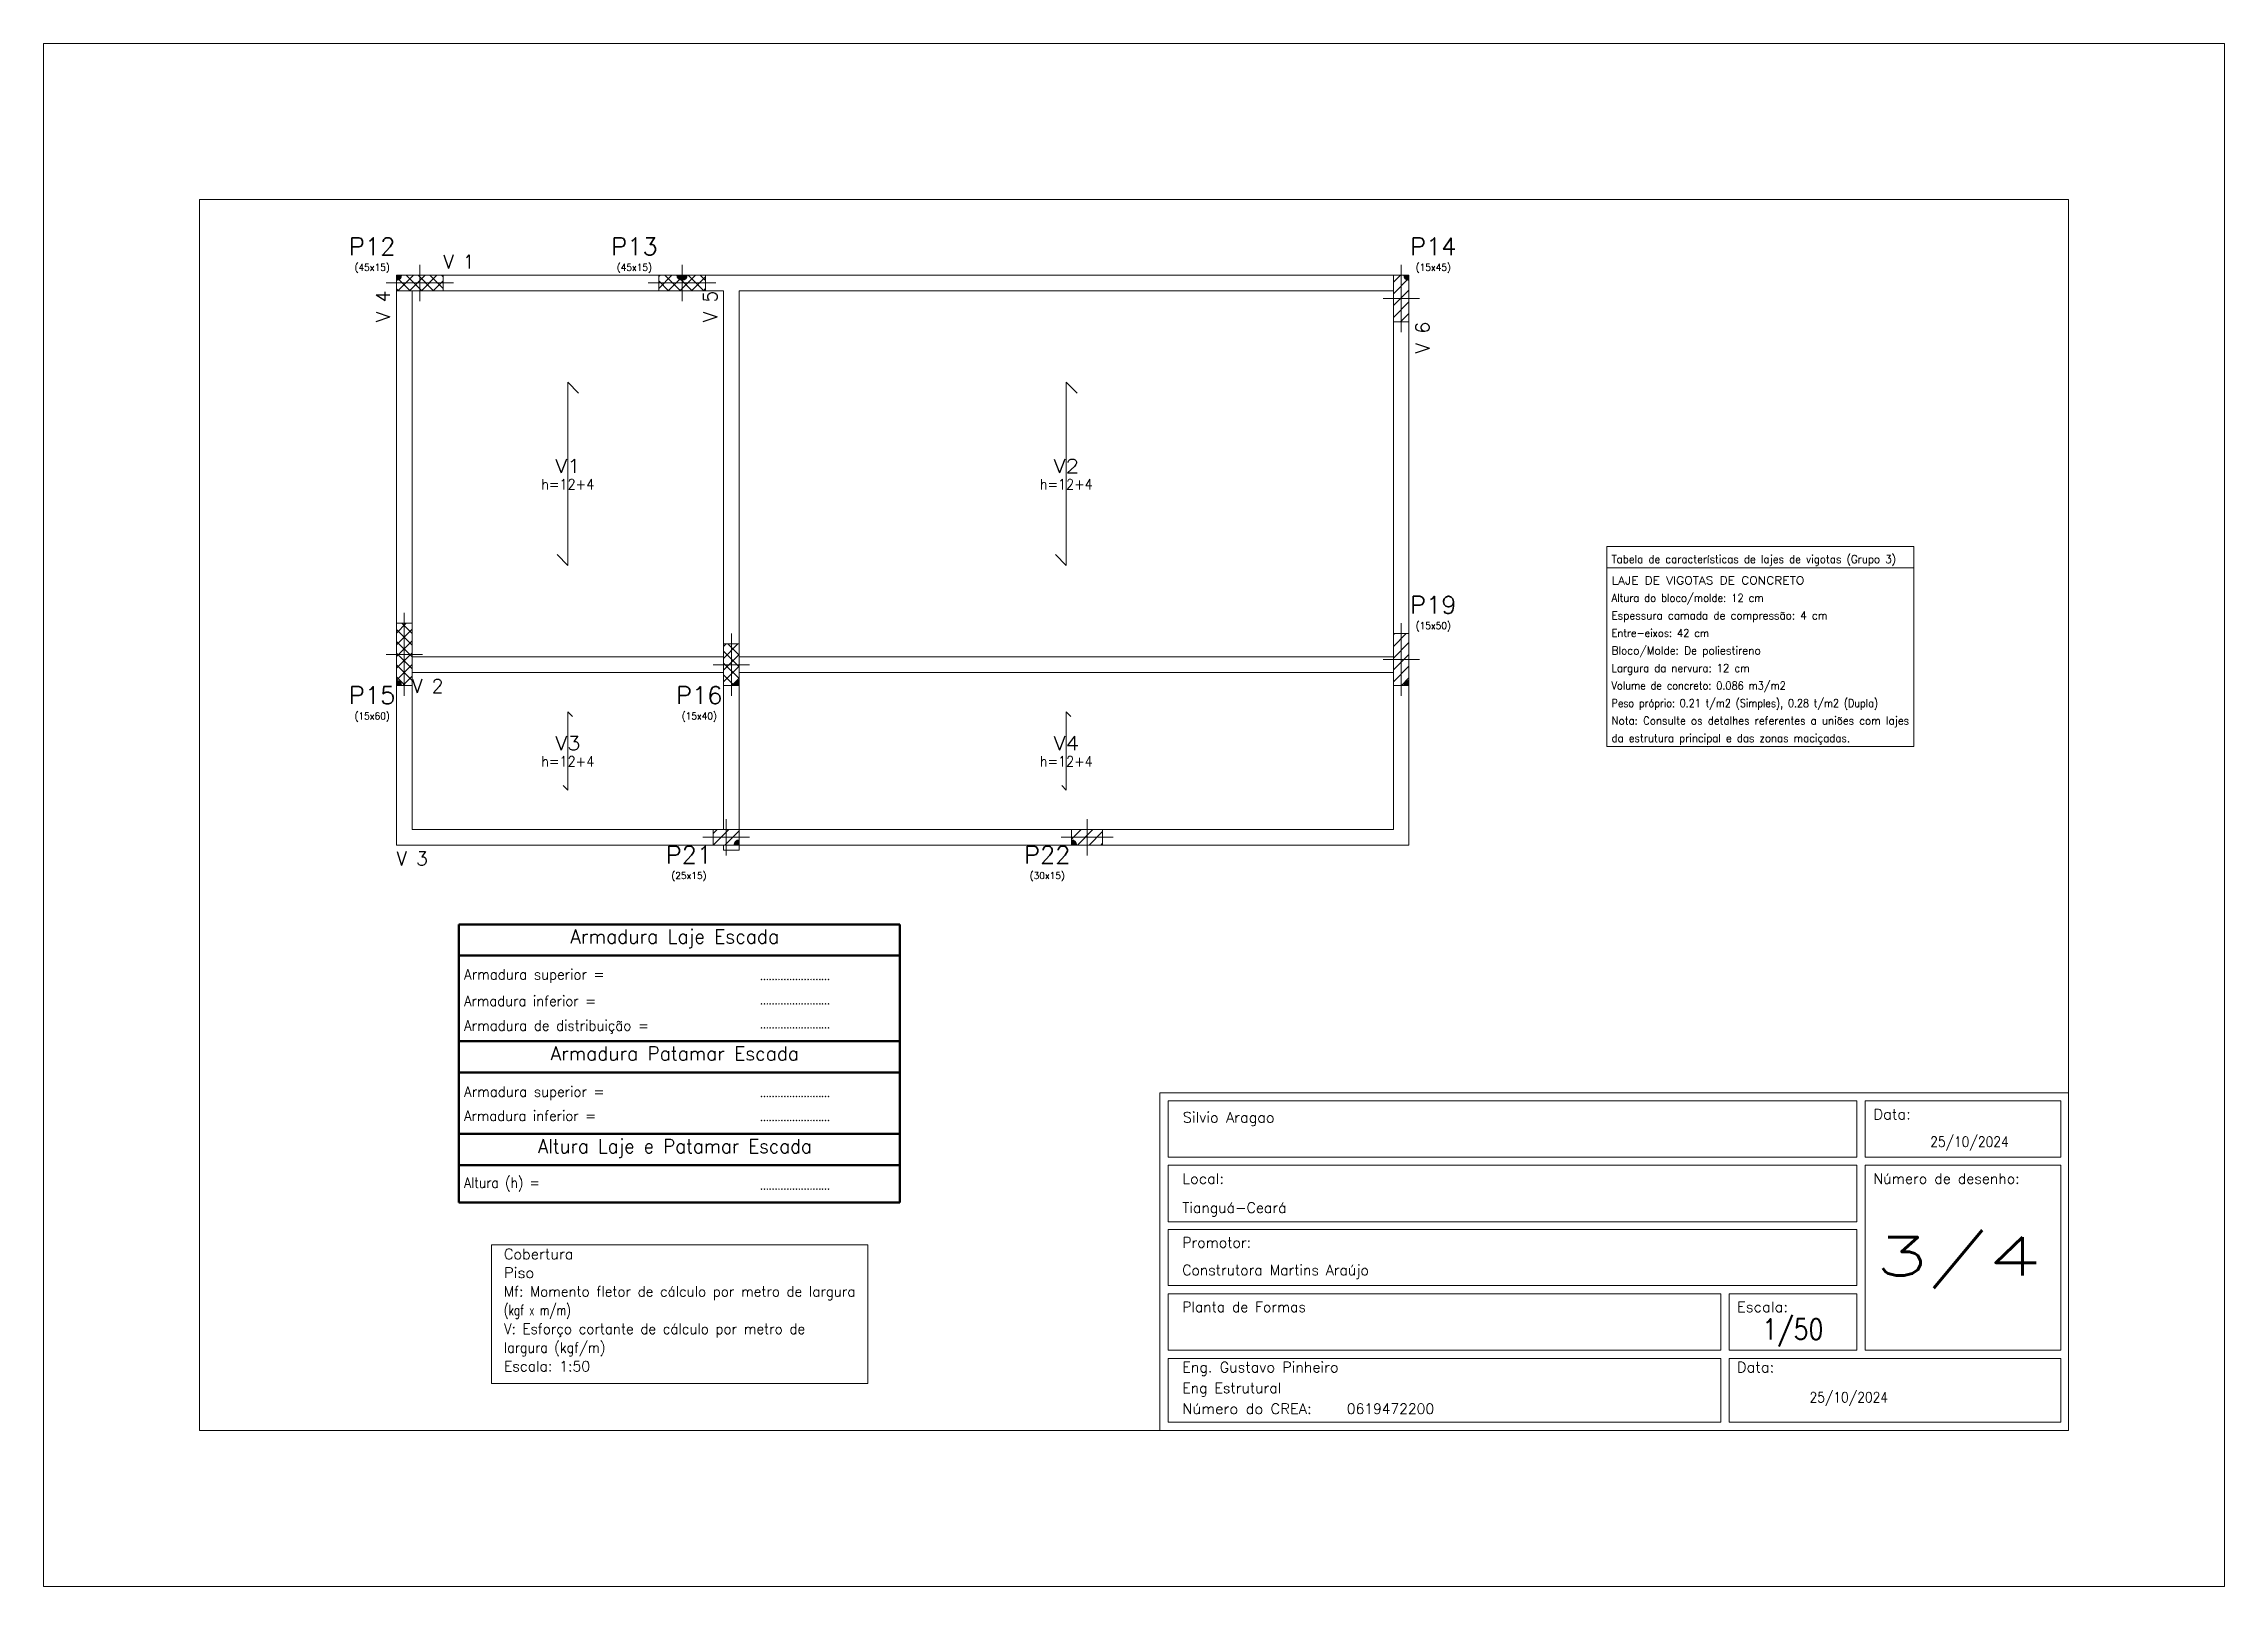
# Model space of a CAD drawing. Header units: millimetres. Extents: x 0 to 42, y 0 to 29.7.
import ezdxf
from ezdxf.enums import TextEntityAlignment as Align

# ---------------------------------------------------------------- set-up
doc = ezdxf.new("R2010")
doc.units = ezdxf.units.MM
for name, color, linetype, lineweight in [('0-CYPE1', 2, 'Continuous', 18), ('0-CYPE2', 4, 'Continuous', 35), ('0-CYPE3', 5, 'Continuous', 50), ('CYPE', 7, 'Continuous', 0), ('LJ_SIMB_VIG', 7, 'Continuous', 9), ('PA_NUM_ALTUR', 7, 'Continuous', 9), ('PILAR_BETAO', 2, 'Continuous', 20), ('PILAR_DIM', 4, 'Continuous', 20), ('PILAR_EIXOS', 1, 'Continuous', 0), ('PILAR_HACH', 4, 'Continuous', 0), ('PILAR_REF', 3, 'Continuous', 20), ('PONTO_FIXO', 1, 'Continuous', 0), ('QUAD_BORDA', 1, 'Continuous', 20), ('QUAD_LIMITES', 2, 'Continuous', 0), ('TAB_CAR_LAJES', 7, 'Continuous', 0), ('TABELAS', 1, 'Continuous', 9), ('VIG_FACES', 5, 'Continuous', 9), ('VIG_REF_VIGAS', 3, 'Continuous', 15)]:
    doc.layers.add(name, color=color, linetype=linetype, lineweight=lineweight)
doc.styles.add('CYPETXT', font='', dxfattribs={"height": 0.2})
doc.styles.get('CYPETXT').set_extended_font_data('romans')

# ---------------------------------------------------------------- blocks, each defined once
blk = doc.blocks.new('Eixos do pilar')
at = {"layer": 'PILAR_EIXOS'}
for p, q in [((0, -0.5), (0, 0.5)), ((-0.5, 0), (0.5, 0))]:
    blk.add_line(p, q, dxfattribs=at)
blk = doc.blocks.new('Ponto fixo Cantos')
at = {"layer": 'PONTO_FIXO'}
h = blk.add_hatch(color=256, dxfattribs=at)
edge = h.paths.add_edge_path(flags=0)
edge.add_line((0, 0), (0.001, 0))
edge.add_arc((0, 0), 0.001, 0, 90)
edge.add_line((0, 0.001), (0, 0))
for p, q in [((0, 0.001), (0, 0)), ((0, 0), (0.001, 0))]:
    blk.add_line(p, q, dxfattribs=at)
blk.add_arc((0, 0), 0.001, 0, 90, dxfattribs=at)
blk = doc.blocks.new('Ponto fixo face')
at = {"layer": 'PONTO_FIXO'}
h = blk.add_hatch(color=256, dxfattribs=at)
edge = h.paths.add_edge_path(flags=0)
edge.add_line((0, 0), (0.001, 0))
edge.add_arc((0, 0), 0.001, 0, 180)
edge.add_line((-0.001, 0), (0, 0))
for p, q in [((-0.001, 0), (0, 0)), ((0, 0), (0.001, 0))]:
    blk.add_line(p, q, dxfattribs=at)
blk.add_arc((0, 0), 0.001, 0, 180, dxfattribs=at)

msp = doc.modelspace()

# ---------------------------------------------------------------- linework, layer by layer
at = {"layer": '0-CYPE3'}
for p, q in [((7.998, 12.745), (16.492, 12.745)), ((7.998, 12.745), (7.998, 7.391)), ((16.492, 12.745), (16.492, 7.391)), ((7.998, 12.145), (16.492, 12.145)), ((7.998, 10.493), (16.492, 10.493)), ((7.998, 9.893), (16.492, 9.893)), ((7.998, 8.709), (16.492, 8.709)), ((7.998, 8.109), (16.492, 8.109)), ((7.998, 8.109), (14.464, 8.109)), ((7.998, 7.391), (16.492, 7.391))]:
    msp.add_line(p, q, dxfattribs=at)
at = {"layer": 'CYPE', "color": 176}
for points in [[(21.5, 3), (39, 3), (39, 9.5), (21.5, 9.5), (21.5, 3)], [(21.66, 8.26), (34.92, 8.26), (34.92, 9.35), (21.66, 9.35), (21.66, 8.26)], [(35.08, 8.26), (38.85, 8.26), (38.85, 9.35), (35.08, 9.35), (35.08, 8.26)], [(21.66, 7.02), (34.92, 7.02), (34.92, 8.11), (21.66, 8.11), (21.66, 7.02)], [(35.08, 4.55), (38.85, 4.55), (38.85, 8.11), (35.08, 8.11), (35.08, 4.55)], [(21.66, 5.79), (34.92, 5.79), (34.92, 6.87), (21.66, 6.87), (21.66, 5.79)], [(21.66, 4.55), (32.3, 4.55), (32.3, 5.63), (21.66, 5.63), (21.66, 4.55)], [(32.46, 4.55), (34.92, 4.55), (34.92, 5.63), (32.46, 5.63), (32.46, 4.55)], [(21.66, 3.16), (32.3, 3.16), (32.3, 4.39), (21.66, 4.39), (21.66, 3.16)], [(32.46, 3.16), (38.85, 3.16), (38.85, 4.39), (32.46, 4.39), (32.46, 3.16)]]:
    msp.add_lwpolyline(points, close=True, dxfattribs=at)
at = {"layer": 'LJ_SIMB_VIG'}
for p, q in [((10.095, 23.18), (10.303, 22.973)), ((19.904, 22.973), (19.696, 23.18)), ((19.696, 23.18), (19.696, 19.656)), ((19.696, 19.656), (19.488, 19.863)), ((10.184, 16.749), (10.095, 16.838)), ((10.095, 16.838), (10.095, 15.327)), ((19.696, 16.838), (19.785, 16.749)), ((10.095, 15.327), (10.006, 15.416))]:
    msp.add_line(p, q, dxfattribs=at)
for points in [[(9.888, 19.863), (10.095, 19.656), (10.095, 23.18)], [(19.607, 15.416), (19.696, 15.327), (19.696, 16.838)]]:
    msp.add_lwpolyline(points, dxfattribs=at)
at = {"layer": 'PILAR_BETAO'}
for points in [[(6.795, 24.943), (7.695, 24.943), (7.695, 25.243), (6.795, 25.243), (6.795, 24.943)], [(11.846, 24.943), (12.746, 24.943), (12.746, 25.243), (11.846, 25.243), (11.846, 24.943)], [(25.996, 24.343), (26.296, 24.343), (26.296, 25.243), (25.996, 25.243), (25.996, 24.343)], [(6.795, 17.343), (7.095, 17.343), (7.095, 18.543), (6.795, 18.543), (6.795, 17.343)], [(13.095, 17.343), (13.395, 17.343), (13.395, 18.143), (13.095, 18.143), (13.095, 17.343)], [(25.996, 17.343), (26.296, 17.343), (26.296, 18.343), (25.996, 18.343), (25.996, 17.343)], [(12.895, 14.271), (13.395, 14.271), (13.395, 14.571), (12.895, 14.571), (12.895, 14.271)], [(19.796, 14.271), (20.396, 14.271), (20.396, 14.571), (19.796, 14.571), (19.796, 14.271)]]:
    msp.add_lwpolyline(points, close=True, dxfattribs=at)
at = {"layer": 'PILAR_HACH'}
for p, q in [((6.795, 25.141), (6.897, 25.243)), ((7.059, 24.943), (6.795, 25.207)), ((6.823, 24.943), (7.123, 25.243)), ((7.285, 24.943), (6.985, 25.243)), ((7.049, 24.943), (7.349, 25.243)), ((7.512, 24.943), (7.212, 25.243)), ((7.275, 24.943), (7.575, 25.243)), ((7.695, 24.985), (7.438, 25.243)), ((7.695, 25.212), (7.664, 25.243)), ((11.846, 24.988), (12.101, 25.243)), ((11.846, 25.215), (11.875, 25.243)), ((12.263, 24.943), (11.963, 25.243)), ((12.027, 24.943), (12.327, 25.243)), ((12.49, 24.943), (12.19, 25.243)), ((12.254, 24.943), (12.554, 25.243)), ((12.716, 24.943), (12.416, 25.243)), ((12.48, 24.943), (12.746, 25.209)), ((12.746, 25.139), (12.642, 25.243)), ((25.996, 25.109), (26.13, 25.243)), ((6.833, 24.943), (6.795, 24.98)), ((7.502, 24.943), (7.695, 25.136)), ((12.037, 24.943), (11.846, 25.134)), ((12.706, 24.943), (12.746, 24.983)), ((25.996, 24.883), (26.296, 25.183)), ((25.996, 24.657), (26.296, 24.957)), ((25.996, 24.43), (26.296, 24.73)), ((26.135, 24.343), (26.296, 24.504)), ((6.795, 18.353), (6.985, 18.543)), ((7.095, 18.345), (6.897, 18.543)), ((6.795, 18.127), (7.095, 18.427)), ((7.095, 18.118), (6.795, 18.418)), ((6.795, 17.901), (7.095, 18.201)), ((7.095, 17.892), (6.795, 18.192)), ((13.095, 17.865), (13.373, 18.143)), ((13.095, 18.091), (13.147, 18.143)), ((13.395, 17.928), (13.18, 18.143)), ((25.996, 18.321), (26.018, 18.343)), ((25.996, 18.095), (26.244, 18.343)), ((25.996, 17.868), (26.296, 18.168)), ((6.795, 17.674), (7.095, 17.974)), ((7.095, 17.666), (6.795, 17.966)), ((6.795, 17.448), (7.095, 17.748)), ((7.095, 17.44), (6.795, 17.74)), ((13.395, 17.701), (13.095, 18.001)), ((13.095, 17.639), (13.395, 17.939)), ((13.395, 17.475), (13.095, 17.775)), ((13.095, 17.413), (13.395, 17.713)), ((25.996, 17.642), (26.296, 17.942)), ((25.996, 17.416), (26.296, 17.716)), ((6.966, 17.343), (6.795, 17.513)), ((6.917, 17.343), (7.095, 17.522)), ((13.301, 17.343), (13.095, 17.549)), ((13.252, 17.343), (13.395, 17.486)), ((26.15, 17.343), (26.296, 17.49)), ((12.895, 14.497), (12.969, 14.571)), ((12.895, 14.271), (13.195, 14.571)), ((13.122, 14.271), (13.395, 14.545)), ((13.348, 14.271), (13.395, 14.318)), ((19.796, 14.384), (19.984, 14.571)), ((19.91, 14.271), (20.21, 14.571)), ((20.136, 14.271), (20.396, 14.531)), ((20.363, 14.271), (20.396, 14.305))]:
    msp.add_line(p, q, dxfattribs=at)
at = {"layer": 'QUAD_BORDA'}
msp.add_lwpolyline([(3, 3), (39, 3), (39, 26.7), (3, 26.7), (3, 3)], close=True, dxfattribs=at)
at = {"layer": 'QUAD_LIMITES'}
msp.add_lwpolyline([(0, 0), (42, 0), (42, 29.7), (0, 29.7), (0, 0)], close=True, dxfattribs=at)
at = {"layer": 'TAB_CAR_LAJES', "lineweight": 9}
for p, q in [((30.107, 20.02), (36.017, 20.02)), ((30.107, 20.02), (30.107, 16.17)), ((36.017, 20.02), (36.017, 16.17)), ((30.107, 19.61), (36.017, 19.61)), ((30.107, 16.17), (36.017, 16.17))]:
    msp.add_line(p, q, dxfattribs=at)
at = {"layer": 'TABELAS'}
msp.add_lwpolyline([(8.626, 3.903), (15.874, 3.903), (15.874, 6.573), (8.626, 6.573), (8.626, 3.903)], close=True, dxfattribs=at)
at = {"layer": 'VIG_FACES'}
for p, q in [((11.846, 25.243), (7.695, 25.243)), ((12.746, 25.243), (25.996, 25.243)), ((6.795, 24.943), (6.795, 18.543)), ((7.095, 24.943), (7.095, 18.543)), ((11.846, 24.943), (7.695, 24.943)), ((12.746, 24.943), (13.095, 24.943)), ((13.095, 24.943), (13.095, 18.143)), ((13.395, 24.943), (25.996, 24.943)), ((13.395, 24.943), (13.395, 18.143)), ((25.996, 18.343), (25.996, 24.343)), ((26.296, 18.343), (26.296, 24.343)), ((7.095, 17.893), (13.095, 17.893)), ((13.395, 17.893), (25.996, 17.893)), ((6.795, 14.271), (6.795, 17.343)), ((7.095, 17.593), (13.095, 17.593)), ((7.095, 14.571), (7.095, 17.343)), ((13.095, 14.571), (13.095, 17.343)), ((13.395, 17.593), (25.996, 17.593)), ((13.395, 14.571), (13.395, 17.343)), ((25.996, 17.343), (25.996, 14.571)), ((26.296, 17.343), (26.296, 14.271)), ((12.895, 14.571), (7.095, 14.571)), ((13.395, 14.571), (19.796, 14.571)), ((25.996, 14.571), (20.396, 14.571)), ((12.895, 14.271), (6.795, 14.271)), ((13.095, 14.171), (13.095, 14.271)), ((13.095, 14.171), (13.395, 14.171)), ((13.395, 14.271), (19.796, 14.271)), ((13.395, 14.171), (13.395, 14.271)), ((26.296, 14.271), (20.396, 14.271))]:
    msp.add_line(p, q, dxfattribs=at)

# ---------------------------------------------------------------- block references
at = {"layer": 'PILAR_EIXOS', "zscale": 2}
for p, xscale, yscale in [((7.245, 25.093), 1.3, 0.7), ((12.296, 25.093), 1.3, 0.7), ((26.146, 24.793), 0.7, 1.3), ((6.945, 17.943), 0.7, 1.6), ((26.146, 17.843), 0.7, 1.4), ((13.245, 17.743), 0.7, 1.2), ((13.145, 14.421), 0.9000000000000001, 0.7)]:
    msp.add_blockref('Eixos do pilar', p, dxfattribs=dict(at, xscale=xscale, yscale=yscale))
at = {"layer": 'PILAR_EIXOS', "yscale": 0.7, "zscale": 2}
msp.add_blockref('Eixos do pilar', (20.096, 14.421), dxfattribs=at)
at = {"layer": 'PONTO_FIXO', "xscale": 100, "yscale": 100, "zscale": 100}
for name, p, rotation in [('Ponto fixo Cantos', (6.795, 25.243), 270), ('Ponto fixo face', (12.296, 25.243), 180), ('Ponto fixo Cantos', (26.296, 25.243), 180), ('Ponto fixo Cantos', (13.395, 17.343), 90), ('Ponto fixo Cantos', (26.296, 17.343), 90), ('Ponto fixo Cantos', (13.395, 14.271), 90)]:
    msp.add_blockref(name, p, dxfattribs=dict(at, rotation=rotation))
for p in [(6.795, 17.343), (19.796, 14.271)]:
    msp.add_blockref('Ponto fixo Cantos', p, dxfattribs=at)

# ---------------------------------------------------------------- texts
at = {"layer": '0-CYPE1', "style": 'CYPETXT'}
for s, height, width, p, p2 in [('Armadura Laje Escada ', 0.26667, 0.843464, (10.145, 12.378), (14.345, 12.378)), ('Armadura superior = ', 0.2, 0.804712, (8.098, 11.683), (10.933, 11.683)), ('Armadura inferior = ', 0.2, 0.791768, (8.098, 11.171), (10.768, 11.171)), ('Armadura de distribuição = ', 0.2, 0.802523, (8.098, 10.698), (11.788, 10.698)), ('Armadura Patamar Escada ', 0.26667, 0.844227, (9.765, 10.127), (14.725, 10.127)), ('Armadura superior = ', 0.2, 0.804712, (8.098, 9.425), (10.933, 9.425)), ('Armadura inferior = ', 0.2, 0.791768, (8.098, 8.96), (10.768, 8.96)), ('Altura Laje e Patamar Escada ', 0.26667, 0.815907, (9.519, 8.342), (14.971, 8.342)), ('Altura (h) = ', 0.2, 0.725851, (8.098, 7.671), (9.676, 7.671))]:
    msp.add_text(s, height=height, dxfattribs=dict(at, width=width)).set_placement(p, p2, align=Align.FIT)
at = {"layer": '0-CYPE2', "style": 'CYPETXT', "width": 0.851927}
for p, p2 in [((13.799, 11.678), (15.143, 11.678)), ((13.799, 11.211), (15.143, 11.211)), ((13.799, 10.745), (15.143, 10.745)), ((13.799, 9.427), (15.143, 9.427)), ((13.799, 8.96), (15.143, 8.96)), ((13.799, 7.642), (15.143, 7.642))]:
    msp.add_text('........................', height=0.13333, dxfattribs=at).set_placement(p, p2, align=Align.FIT)
at = {"layer": 'CYPE', "color": 216, "style": 'CYPETXT'}
for s, height, width, p, p2 in [('Silvio Aragao', 0.2, 0.881297, (21.94, 8.93), (23.707, 8.93)), ('25/10/2024', 0.2, 0.770014, (36.334, 8.46), (37.846, 8.46)), ('Tianguá-Ceará', 0.2, 0.870187, (21.93, 7.19), (23.937, 7.19)), ('3/4', 0.7333, 0.892239, (35.264, 5.987), (38.476, 5.987)), ('Construtora Martins Araújo', 0.2, 0.846523, (21.93, 5.99), (25.524, 5.99)), ('Planta de Formas', 0.2, 0.84135, (21.93, 5.28), (24.309, 5.28)), ('1/50', 0.4, 0.745058, (33.102, 4.75), (34.278, 4.75)), ('Eng. Gustavo Pinheiro', 0.2, 0.871719, (21.93, 4.12), (24.939, 4.12)), ('Eng Estrutural', 0.2, 0.859502, (21.93, 3.72), (23.835, 3.72)), ('0619472200', 0.2, 0.872274, (25.1, 3.32), (26.78, 3.32)), ('25/10/2024', 0.2, 0.770014, (34.01, 3.54), (35.522, 3.54))]:
    msp.add_text(s, height=height, dxfattribs=dict(at, width=width)).set_placement(p, p2, align=Align.FIT)
at = {"layer": 'CYPE', "color": 16, "style": 'CYPETXT'}
for s, width, p, p2 in [('Data:', 0.918133, (35.24, 8.99), (35.96, 8.99)), ('Local:', 0.92054, (21.93, 7.75), (22.734, 7.75)), ('Número de desenho:', 0.861573, (35.24, 7.75), (38.057, 7.75)), ('Promotor:', 0.877437, (21.93, 6.52), (23.253, 6.52)), ('Escala:', 0.925891, (32.61, 5.28), (33.597, 5.28)), ('Data:', 0.918133, (32.61, 4.12), (33.33, 4.12)), ('Número do CREA:', 0.879986, (21.93, 3.32), (24.423, 3.32))]:
    msp.add_text(s, height=0.2, dxfattribs=dict(at, width=width)).set_placement(p, p2, align=Align.FIT)
at = {"layer": 'PA_NUM_ALTUR', "style": 'CYPETXT'}
for s, height, width, p, p2 in [('V1', 0.2667, 1.007096, (9.849, 21.435), (10.341, 21.435)), ('V2', 0.2667, 1.007096, (19.45, 21.435), (19.942, 21.435)), ('h=12+4', 0.2, 0.810167, (9.585, 21.118), (10.605, 21.118)), ('h=12+4', 0.2, 0.810167, (19.186, 21.118), (20.206, 21.118)), ('h=12+4', 0.2, 0.810167, (9.585, 15.782), (10.605, 15.782)), ('V3', 0.2667, 1.007096, (9.849, 16.099), (10.341, 16.099)), ('h=12+4', 0.2, 0.810167, (19.186, 15.782), (20.206, 15.782)), ('V4', 0.2667, 1.007096, (19.45, 16.099), (19.942, 16.099))]:
    msp.add_text(s, height=height, dxfattribs=dict(at, width=width)).set_placement(p, p2, align=Align.FIT)
at = {"layer": 'PILAR_DIM', "lineweight": 0, "style": 'CYPETXT', "width": 0.842725}
for s, p, p2 in [('(45x15)', (5.989, 25.329), (6.667, 25.329)), ('(45x15)', (11.04, 25.329), (11.718, 25.329)), ('(15x45)', (26.425, 25.329), (27.103, 25.329)), ('(15x50)', (26.425, 18.429), (27.103, 18.429)), ('(15x60)', (5.989, 16.69), (6.667, 16.69)), ('(15x40)', (12.289, 16.69), (12.967, 16.69)), ('(25x15)', (12.089, 13.618), (12.767, 13.618)), ('(30x15)', (18.99, 13.618), (19.668, 13.618))]:
    msp.add_text(s, height=0.1333, dxfattribs=at).set_placement(p, p2, align=Align.FIT)
at = {"layer": 'PILAR_REF', "style": 'CYPETXT', "width": 0.91451}
for s, p, p2 in [('P12', (5.88, 25.629), (6.775, 25.629)), ('P13', (10.931, 25.629), (11.826, 25.629)), ('P14', (26.316, 25.629), (27.211, 25.629)), ('P19', (26.316, 18.729), (27.211, 18.729)), ('P15', (5.88, 16.99), (6.775, 16.99)), ('P16', (12.18, 16.99), (13.075, 16.99)), ('P21', (11.98, 13.918), (12.875, 13.918)), ('P22', (18.881, 13.918), (19.776, 13.918))]:
    msp.add_text(s, height=0.3333, dxfattribs=at).set_placement(p, p2, align=Align.FIT)
at = {"layer": 'TAB_CAR_LAJES', "style": 'CYPETXT'}
for s, width, p, p2 in [('Tabela de características de lajes de vigotas (Grupo 3)', 0.794136, (30.197, 19.7), (35.678, 19.7)), ('LAJE DE VIGOTAS DE CONCRETO', 0.951803, (30.197, 19.29), (33.909, 19.29)), ('Altura do bloco/molde: 12 cm', 0.779241, (30.197, 18.953), (33.126, 18.953)), ('Espessura camada de compressão: 4 cm', 0.814581, (30.197, 18.615), (34.357, 18.615)), ('Entre-eixos: 42 cm', 0.779624, (30.197, 18.277), (32.078, 18.277)), ('Bloco/Molde: De poliestireno', 0.827859, (30.197, 17.94), (33.07, 17.94)), ('Largura da nervura: 12 cm', 0.789789, (30.197, 17.602), (32.856, 17.602)), ('Volume de concreto: 0.086 m3/m2', 0.768435, (30.197, 17.265), (33.554, 17.265)), ('Peso próprio: 0.21 t/m2 (Simples), 0.28 t/m2 (Dupla)', 0.752103, (30.197, 16.927), (35.331, 16.927)), ('da estrutura principal e das zonas maciçadas.', 0.797003, (30.197, 16.253), (34.791, 16.253)), ('Nota: Consulte os detalhes referentes a uniões com lajes', 0.79819, (30.197, 16.59), (35.928, 16.59))]:
    msp.add_text(s, height=0.15333, dxfattribs=dict(at, width=width)).set_placement(p, p2, align=Align.FIT)
at = {"layer": 'TABELAS', "style": 'CYPETXT'}
for s, width, p, p2 in [('Cobertura', 0.881888, (8.866, 6.298), (10.204, 6.298)), ('Piso', 0.929752, (8.866, 5.938), (9.451, 5.938)), ('Mf: Momento fletor de cálculo por metro de largura', 0.80239, (8.866, 5.578), (15.634, 5.578)), ('V: Esforço cortante de cálculo por metro de', 0.802297, (8.866, 4.858), (14.665, 4.858)), ('(kgf x m/m)', 0.615731, (8.866, 5.218), (10.153, 5.218)), ('largura (kgf/m)', 0.780264, (8.866, 4.498), (10.819, 4.498)), ('Escala: 1:50', 0.85322, (8.866, 4.138), (10.525, 4.138))]:
    msp.add_text(s, height=0.2, dxfattribs=dict(at, width=width)).set_placement(p, p2, align=Align.FIT)
at = {"layer": 'VIG_REF_VIGAS', "style": 'CYPETXT', "width": 0.796974}
for s, p, p2 in [('V 1', (7.695, 25.369), (8.299, 25.369)), ('V 2', (7.095, 17.2), (7.699, 17.2)), ('V 3', (6.795, 13.878), (7.399, 13.878))]:
    msp.add_text(s, height=0.2667, dxfattribs=at).set_placement(p, p2, align=Align.FIT)
for s, p, p2 in [('V 4', (6.669, 24.339), (6.669, 24.943)), ('V 5', (12.969, 24.339), (12.969, 24.943)), ('V 6', (26.69, 23.739), (26.69, 24.343))]:
    msp.add_text(s, height=0.2667, rotation=90, dxfattribs=at).set_placement(p, p2, align=Align.FIT)

doc.saveas('drawing.dxf')
